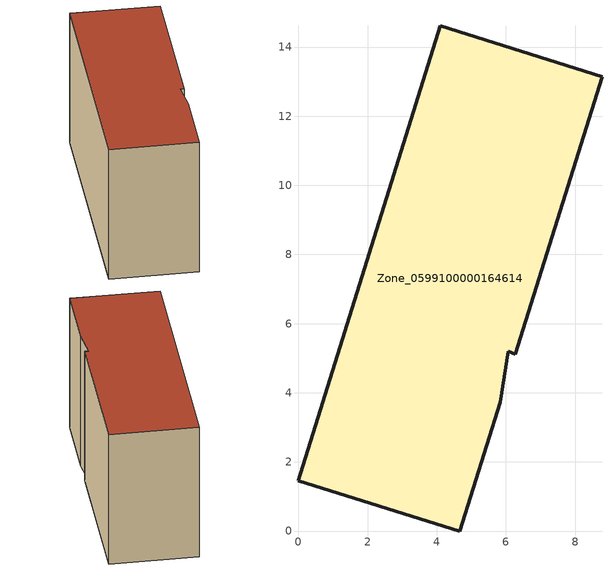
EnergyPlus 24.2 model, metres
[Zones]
Zone_0599100000164614
 floor ground (C_G): 0,1.46 4.1,14.61 8.78,13.14 6.27,5.12 6.07,5.2 5.83,3.72 4.67,0 z0.62
 wall outside (C_F): 4.1,14.61 0,1.46 4.67,0 5.83,3.72 6.07,5.2 6.27,5.12 8.78,13.14 4.1,14.61 z0.62:8.79
 roof outside (C_R): 6.07,5.2 6.27,5.12 8.78,13.14 4.1,14.61 0,1.46 4.67,0 5.83,3.72 z8.79
[BUILDING]
Pand.0599100000164614: North Axis=0; Terrain=City; Loads Convergence Tolerance Value=0.04; Temperature Convergence Tolerance Value=0.4; Solar Distribution=FullExterior; Maximum Number of Warmup Days=25; Minimum Number of Warmup Days=1
[Site:Location]
Rotterdam.The.Hague.AP_ZH_NLD Design_Conditions: Latitude=51.96; Longitude=4.45; Time Zone=1; Elevation=-4.5
[SITE:GROUNDTEMPERATURE:BUILDINGSURFACE]
18, 18, 18, 18, 18, 18, 18, 18, 18, 18, 18, 18
[MATERIAL] Thermal Absorptance=0.9; Solar Absorptance=0.7; Visible Absorptance=0.7
Name | Roughness | Thickness | Conductivity | Density | Specific Heat
G.TC.1965-1974 | MediumSmooth | 0.15 | 0.882353 | 540 | 1210
F.TC.1965-1974 | Rough | 0.3 | 0.697674 | 1920 | 840
R.TC.1965-1974 | MediumRough | 0.2 | 0.232558 | 1500 | 1000
[CONSTRUCTION]
C_G: G.TC.1965-1974
C_F: F.TC.1965-1974
C_R: R.TC.1965-1974
[ZONE]
Zone_0599100000164614: Type=1; Multiplier=1; Ceiling Height=Autocalculate; Volume=Autocalculate; Floor Area=autocalculate; Part of Total Floor Area=Yes
[ZONEINFILTRATION:DESIGNFLOWRATE]
Infil_Zone_0599100000164614: Zone or ZoneList or Space or SpaceList=Zone_0599100000164614; Schedule=AlwaysOn; Design Flow Rate Calculation Method=Flow/Area; Flow Rate per Floor Area=0.003; Constant Term Coefficient=1; Temperature Term Coefficient=0; Velocity Term Coefficient=0; Velocity Squared Term Coefficient=0
[HVACTEMPLATE:ZONE:IDEALLOADSAIRSYSTEM]
Zone_0599100000164614: Maximum Heating Supply Air Temperature=50; Minimum Cooling Supply Air Temperature=13; Maximum Heating Supply Air Humidity Ratio=0.0156; Minimum Cooling Supply Air Humidity Ratio=0.0077; Heating Limit=NoLimit; Cooling Limit=NoLimit; Dehumidification Control Type=ConstantSensibleHeatRatio; Cooling Sensible Heat Ratio=0.7; Dehumidification Setpoint=60; Humidification Control Type=None; Humidification Setpoint=30; Outdoor Air Method=None; Outdoor Air Flow Rate per Person=0.00944; Outdoor Air Flow Rate per Zone Floor Area=0; Outdoor Air Flow Rate per Zone=0; Demand Controlled Ventilation Type=None; Outdoor Air Economizer Type=NoEconomizer; Heat Recovery Type=None; Sensible Heat Recovery Effectiveness=0.7; Latent Heat Recovery Effectiveness=0.65
[ZONECONTROL:THERMOSTAT]
ThermostatControl_Zone_0599100000164614: Zone or ZoneList=Zone_0599100000164614; Control Type Schedule=DualSetpointControlType; Control 1=Thermostat_Zone_0599100000164614; Temperature Difference Between Cutout And Setpoint=0
[THERMOSTATSETPOINT:DUALSETPOINT]
Thermostat_Zone_0599100000164614: Heating Setpoint Temperature Schedule=HeatingSetpoint_Zone_0599100000164614; Cooling Setpoint Temperature Schedule=CoolingSetpoint_Zone_0599100000164614
[SCHEDULE:COMPACT]
HeatingSetpoint_Zone_0599100000164614: Through: 12/31, For: AllDays, Until: 24:00, 21
CoolingSetpoint_Zone_0599100000164614: Through: 12/31, For: AllDays, Until: 24:00, 24
DualSetpointControlType: Through: 12/31, For: AllDays, Until: 24:00, 4
AlwaysOn: Through: 12/31, For: AllDays, Until: 24:00, 1
